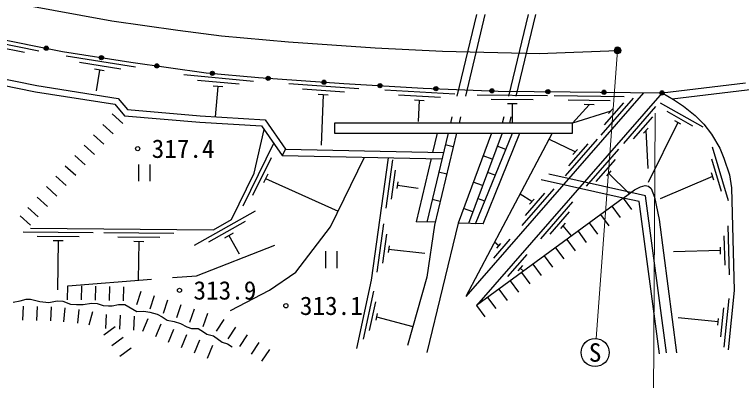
# Model space of a CAD drawing. Units: millimetres at full size, sheet at 1:1000; details may follow other scales. Extents: x 40000 to 680000, y 20000 to 380000.
# Drawn here: x 164502 to 216402, y 245626 to 271763 of the extents above; entities that cross this region are included whole.
import ezdxf
from ezdxf.enums import TextEntityAlignment as Align

# ---------------------------------------------------------------- set-up
doc = ezdxf.new("R2010")
doc.units = ezdxf.units.MM
doc.header["$LTSCALE"] = 1000
doc.linetypes.add('DASHED', pattern=[7.5, 6, -1.5])
for name, color, linetype, lineweight in [('M-BGD', 7, 'Continuous', 25), ('M-STR-HTXT', 7, 'Continuous', 13), ('M-STR-STRC', 7, 'Continuous', 25)]:
    doc.layers.add(name, color=color, linetype=linetype, lineweight=lineweight)
doc.styles.add('ＭＳ ゴシック', font='')
doc.styles.get('ＭＳ ゴシック').set_extended_font_data('MS Gothic')

msp = doc.modelspace()

# ---------------------------------------------------------------- hatches: boundary and pattern name
at = {"layer": 'M-BGD'}
for points in [[(166617, 269388, -1), (166911, 269330, -0.41421), (166735, 269212, -0.41421)], [(170558, 268710, -1), (170854, 268663, -0.41421), (170683, 268538, -0.41421)], [(174514, 268116, -1), (174811, 268075, -0.41421), (174642, 267947, -0.41421)], [(178477, 267579, -1), (178776, 267551, -0.41421), (178613, 267416, -0.41421)], [(182461, 267220, -1), (182760, 267199, -0.41421), (182600, 267060, -0.41421)], [(186451, 266941, -1), (186750, 266920, -0.41421), (186590, 266781, -0.41421)], [(190443, 266691, -1), (190743, 266674, -0.41421), (190584, 266533, -0.41421)], [(194437, 266475, -1), (194737, 266463, -0.41421), (194581, 266319, -0.41421)], [(198434, 266319, -1), (198734, 266307, -0.41421), (198578, 266163, -0.41421)], [(202434, 266259, -1), (202734, 266256, -0.41421), (202582, 266108, -0.41421)], [(206433, 266215, -1), (206733, 266211, -0.41421), (206582, 266063, -0.41421)], [(210583, 266167, -1), (210883, 266163, -0.41421), (210731, 266015, -0.41421)]]:
    msp.add_hatch(color=256, dxfattribs=at).paths.add_polyline_path(points)
at = {"layer": 'M-STR-HTXT'}
msp.add_hatch(color=256, dxfattribs=at).paths.add_polyline_path([(207368, 269041, -1), (207749, 269364, -1)])

# ---------------------------------------------------------------- linework, layer by layer
at = {"layer": 'M-BGD', "linetype": 'DASHED'}
for p, q in [((199217, 279054), (195618, 264000)), ((199834, 279054), (196235, 264000)), ((202918, 279054), (199319, 264000)), ((203432, 279054), (199833, 264000)), ((208495, 259048), (201468, 260617)), ((207959, 258655), (201226, 260159))]:
    msp.add_line(p, q, dxfattribs=at)
at = {"layer": 'M-BGD'}
for p, q in [((166248, 269155), (161344, 270130)), ((165208, 269056), (162266, 269641)), ((173128, 267998), (168190, 268782)), ((172094, 267858), (169131, 268329)), ((170911, 267742), (170219, 267852)), ((170565, 267797), (170330, 266316)), ((181568, 266989), (176590, 267454)), ((180545, 266783), (177558, 267063)), ((189074, 266457), (184086, 266805)), ((179372, 266592), (178675, 266657)), ((179023, 266624), (178821, 264458)), ((188055, 266227), (185063, 266436)), ((195929, 266074), (190938, 266362)), ((186887, 266008), (186189, 266057)), ((186538, 266032), (186399, 262428)), ((194914, 265833), (191919, 266005)), ((209419, 266180), (196730, 251635)), ((210733, 266165), (197483, 250977)), ((202542, 265958), (197542, 266011)), ((208037, 265896), (203038, 265954)), ((206382, 263155), (208683, 265792)), ((193748, 265599), (193049, 265640)), ((193399, 265619), (193313, 264122)), ((201539, 265669), (198539, 265701)), ((200386, 265381), (199686, 265388)), ((200036, 265385), (200036, 264000)), ((207034, 265608), (204034, 265642)), ((205531, 265325), (204335, 264000)), ((205881, 265321), (205181, 265329)), ((206616, 263880), (207997, 265462)), ((213676, 263714), (210631, 265439)), ((207080, 264868), (204335, 264000)), ((206919, 264684), (207241, 265053)), ((210275, 265183), (207974, 262546)), ((212919, 263798), (211092, 264833)), ((171480, 264662), (172222, 263991)), ((210041, 264459), (208660, 262876)), ((212071, 263934), (211645, 264175)), ((170810, 263920), (171551, 263249)), ((209738, 263655), (209416, 263286)), ((211858, 264055), (209737, 259771)), ((170139, 263178), (170881, 262508)), ((195451, 263300), (193931, 256942)), ((194679, 263300), (194349, 261919)), ((202882, 263300), (196730, 251635)), ((199306, 263300), (196902, 256841)), ((197419, 256824), (200048, 263300)), ((197951, 256806), (200588, 263300)), ((209577, 263470), (209706, 260769)), ((204530, 261945), (202694, 262828)), ((203832, 260232), (206133, 262869)), ((169468, 262437), (170210, 261766)), ((182983, 262561), (180795, 258065)), ((183854, 262146), (183615, 261701)), ((195830, 262307), (195247, 262447)), ((199575, 262133), (198957, 262362)), ((204066, 260957), (205446, 262539)), ((204369, 261760), (204691, 262130)), ((207615, 262135), (205314, 259497)), ((215485, 258448), (214342, 262282)), ((168798, 261695), (169539, 261024)), ((198608, 261425), (197956, 261668)), ((182815, 261531), (181502, 258833)), ((191478, 261389), (191003, 257921)), ((194242, 261471), (193166, 256968)), ((207381, 261410), (206001, 259828)), ((214969, 259129), (214283, 261429)), ((168127, 260953), (168869, 260282)), ((173353, 261053), (173353, 259853)), ((174153, 261053), (174153, 259853)), ((191680, 260655), (191395, 258574)), ((207078, 260606), (206756, 260237)), ((167456, 260211), (168198, 259541)), ((182582, 260365), (182275, 259736)), ((182429, 260051), (187604, 257723)), ((195365, 260362), (194782, 260502)), ((198822, 260279), (198259, 260488)), ((206917, 260422), (208395, 258987)), ((214339, 260194), (210600, 258596)), ((214419, 259925), (214258, 260462)), ((191868, 259816), (191802, 259331)), ((191835, 259574), (193321, 259370)), ((197911, 259551), (197258, 259794)), ((166785, 259470), (167527, 258799)), ((200740, 256688), (203041, 259325)), ((200974, 257413), (202355, 258995)), ((166115, 258728), (166856, 258057)), ((194900, 258417), (194317, 258557)), ((207959, 258655), (197483, 250977)), ((198069, 258425), (197562, 258614)), ((201438, 258401), (200592, 258924)), ((201277, 258216), (201599, 258586)), ((207959, 258655), (208550, 257849)), ((165444, 257986), (166186, 257316)), ((204345, 258386), (202044, 255748)), ((207152, 258064), (207744, 257258)), ((181682, 257721), (177326, 255267)), ((197213, 257676), (196561, 257919)), ((204111, 257661), (202730, 256079)), ((206346, 257473), (206937, 256667)), ((164897, 257381), (165638, 256710)), ((180958, 256969), (178344, 255497)), ((194543, 256921), (193166, 256968)), ((190852, 256820), (190378, 253352)), ((197951, 256806), (196169, 256866)), ((203807, 256857), (203485, 256488)), ((203646, 256673), (204249, 255953)), ((205539, 256882), (206131, 256075)), ((215548, 253168), (215459, 256667)), ((170119, 256173), (165120, 256220)), ((169117, 255882), (166117, 255911)), ((175883, 256119), (170884, 256166)), ((180103, 256143), (179493, 255800)), ((179798, 255971), (180534, 254664)), ((191055, 256086), (190770, 254005)), ((204733, 256291), (205324, 255484)), ((215230, 253860), (215177, 255959)), ((167964, 255593), (167264, 255600)), ((167614, 255597), (167574, 252094)), ((174881, 255829), (171881, 255857)), ((173728, 255539), (173028, 255546)), ((173378, 255543), (173335, 252780)), ((198713, 254364), (199896, 255721)), ((199078, 255240), (198772, 255507)), ((198940, 255081), (199217, 255398)), ((203926, 255700), (204517, 254893)), ((186701, 254855), (186701, 253655)), ((187501, 254855), (187501, 253655)), ((191243, 255248), (191176, 254762)), ((191209, 255005), (193784, 254721)), ((203120, 255109), (203711, 254302)), ((214903, 254902), (211539, 254817)), ((214910, 254657), (214897, 255147)), ((201068, 254630), (199688, 253048)), ((202313, 254517), (202904, 253711)), ((200765, 253826), (200443, 253457)), ((201507, 253926), (202098, 253120)), ((200604, 253642), (200839, 253437)), ((200700, 253335), (201291, 252528)), ((168276, 251393), (168301, 252392)), ((169276, 251393), (169301, 252393)), ((170276, 251368), (170301, 252367)), ((171275, 251342), (171301, 252342)), ((172275, 251317), (172300, 252316)), ((199893, 252744), (200485, 251937)), ((173234, 251060), (173550, 252009)), ((190133, 252002), (189388, 248582)), ((199087, 252153), (199678, 251346)), ((174183, 250744), (174499, 251693)), ((175132, 250429), (175448, 251378)), ((190277, 251254), (189830, 249202)), ((198280, 251562), (198872, 250755)), ((215166, 248009), (215517, 251492)), ((165107, 250938), (165080, 249938)), ((166106, 250911), (166079, 249911)), ((167106, 250884), (167079, 249884)), ((168102, 250813), (167995, 249819)), ((169097, 250706), (168989, 249711)), ((176081, 250113), (176396, 251062)), ((177029, 249797), (177345, 250746)), ((197483, 250977), (198074, 250171)), ((214937, 248736), (215148, 250825)), ((170078, 250534), (169799, 249574)), ((171052, 250333), (170999, 249335)), ((172050, 250281), (171998, 249282)), ((173049, 250228), (172997, 249230)), ((177978, 249481), (178294, 250430)), ((190399, 250404), (190294, 249925)), ((190346, 250164), (192935, 249481)), ((174016, 250038), (173632, 249115)), ((174940, 249654), (174556, 248731)), ((178922, 249156), (179474, 249990)), ((214744, 249811), (211888, 250099)), ((214720, 249567), (214769, 250055)), ((170880, 248875), (171677, 249480)), ((175863, 249270), (175479, 248347)), ((179756, 248604), (180308, 249438)), ((171454, 248119), (172251, 248723)), ((176786, 248886), (176402, 247963)), ((180590, 248052), (181142, 248886)), ((177710, 248502), (177326, 247579)), ((178633, 248118), (178249, 247195)), ((181424, 247501), (181976, 248335)), ((172028, 247362), (172825, 247966)), ((182169, 247008), (182721, 247842))]:
    msp.add_line(p, q, dxfattribs=at)
for points in [[(69713, 295250), (77589, 294127), (82330, 293344), (86520, 292549), (93670, 291106), (97002, 290362), (101182, 289357), (105487, 288301), (110303, 287035), (114759, 285846), (124322, 283129), (139185, 279078), (148021, 276686), (153702, 275185), (158701, 273908), (165075, 272477), (171439, 271302), (176152, 270657), (179272, 270238), (184056, 269810), (190253, 269389), (195055, 269145), (201954, 268988), (207559, 269202)], [(120626, 280906), (120995, 281439), (128635, 279268), (136277, 277077), (145760, 274470), (153688, 272446), (159953, 270745), (162699, 270167), (167931, 269127), (172809, 268352), (178188, 267606), (181916, 267258), (188006, 266832), (193681, 266505), (199037, 266295), (204174, 266241), (210630, 266166)], [(121774, 277373), (146647, 273023), (160900, 270126), (158578, 268208), (166083, 266685), (171890, 265777), (172569, 264969), (177766, 264519), (182386, 264253), (183854, 262146), (195117, 261902)], [(121722, 276926), (146563, 272581), (159887, 269873), (157564, 267955), (166004, 266242), (171654, 265358), (172344, 264537), (177733, 264070), (182142, 263816), (183615, 261701), (195010, 261454)], [(210733, 266165), (211544, 265692), (212264, 265223), (213105, 264562), (213708, 263922), (214257, 263228), (214861, 262227), (215146, 261515), (215541, 260313), (215690, 259380), (215876, 252063), (215449, 247825)], [(165651, 256515), (178712, 256393), (180001, 257118), (181619, 260444), (182332, 263544)], [(196068, 263300), (194493, 256711), (193943, 253015), (192549, 248113)], [(198563, 263300), (196169, 256866), (193945, 247634)], [(179927, 250632), (182713, 252073), (184586, 253369), (187060, 256610), (189488, 261574)], [(188935, 247914), (189999, 252797), (191196, 261537)], [(207959, 258655), (208768, 259249), (209205, 259467), (209523, 259542), (209762, 259504), (209958, 259332), (210183, 258711), (210531, 257122), (211763, 247596)], [(211041, 247602), (209554, 258812), (208495, 259048)], [(210545, 247537), (209105, 258400), (207959, 258655)], [(164411, 251215), (164908, 251308), (165333, 251437), (165636, 251437), (166306, 251266), (166944, 251204), (167545, 251313), (167949, 251280), (168489, 251086), (168935, 251052), (169404, 251052), (169985, 251153), (170398, 251128), (170839, 250985), (171203, 250948), (171467, 250948), (171923, 251060), (172375, 251060), (173230, 250554), (173725, 250572), (174166, 250507), (174685, 250372), (175037, 250179), (175408, 249934), (175909, 249827), (176347, 249695), (176796, 249453), (177131, 249338), (177612, 249338), (178000, 249102), (178230, 248936), (178702, 248813), (179321, 248365), (179712, 248236), (180038, 248020)]]:
    msp.add_lwpolyline(points, dxfattribs=at)
at = {"layer": 'M-BGD', "linetype": 'DASHED'}
for points in [[(210733, 266165), (218582, 267111), (234635, 269177), (248191, 271240)], [(211449, 265748), (218644, 266615), (234705, 268682), (248191, 270734)], [(168301, 252392), (177495, 253101), (184412, 255814)]]:
    msp.add_lwpolyline(points, dxfattribs=at)
at = {"layer": 'M-BGD'}
msp.add_lwpolyline([(187335, 263300), (204335, 263300), (204335, 264000), (187335, 264000)], close=True, dxfattribs=at)
for centre in [(166764, 269359), (170706, 268686), (174662, 268095), (178627, 267565), (182611, 267209), (186601, 266930), (190593, 266683), (194587, 266469), (198584, 266313), (202584, 266258), (206583, 266213), (210733, 266165), (173293, 262182), (176279, 252063), (183876, 250963)]:
    msp.add_circle(centre, 150, dxfattribs=at)
at = {"layer": 'M-STR-HTXT'}
for p, q in [((207559, 269202), (206029, 248620)), ((210037, 230872), (210251, 264719))]:
    msp.add_line(p, q, dxfattribs=at)
msp.add_circle((207559, 269202), 250, dxfattribs=at)
at = {"layer": 'M-STR-STRC'}
msp.add_circle((205955, 247623), 1000, dxfattribs=at)

# ---------------------------------------------------------------- texts
at = {"layer": 'M-BGD', "style": 'ＭＳ ゴシック'}
for s, p in [('317.4', (174293, 262182)), ('313.9', (177279, 252063)), ('313.1', (184876, 250963))]:
    msp.add_text(s, height=1320, dxfattribs=at).set_placement(p, align=Align.MIDDLE_LEFT)
at = {"layer": 'M-STR-STRC', "style": 'ＭＳ ゴシック'}
msp.add_text('S', height=1320, dxfattribs=at).set_placement((205955, 247623), align=Align.MIDDLE_CENTER)

doc.saveas('drawing.dxf')
